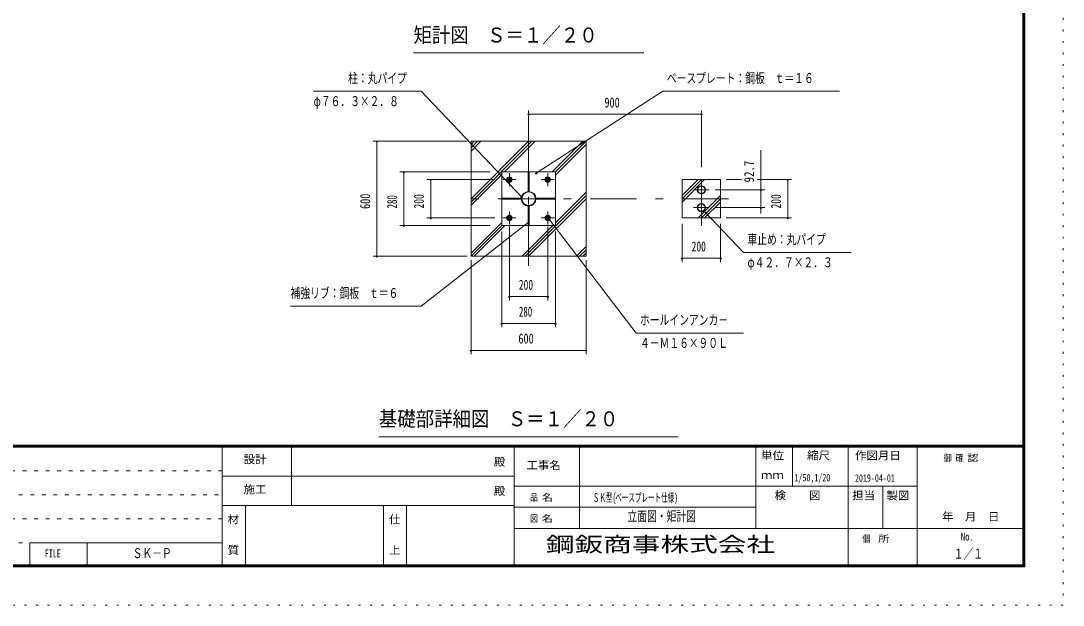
# Model space of a CAD drawing. Units: millimetres, scale not verified, with parts at other scales. Extents: x -22476 to 22466, y -10500 to 10500.
# Drawn here: x 8892 to 22466, y -10500 to -2887 of the extents above; entities that cross this region are included whole.
import ezdxf
from ezdxf.enums import TextEntityAlignment as Align

# ---------------------------------------------------------------- set-up
doc = ezdxf.new("R2010")
doc.units = ezdxf.units.MM
doc.header["$LTSCALE"] = 50
for name, pattern in [('USER1', [3, 1, -2]), ('USER3', [24, 12, -5, 2, -5]), ('USER4', [3, 0.5, -2.5])]:
    doc.linetypes.add(name, pattern=pattern)
doc.layers.add('0-1_0-F', color=7, linetype='Continuous')
for name, color, linetype, lineweight in [('0-6_2-0BOLD', 7, 'Continuous', 18), ('0-8_2-2CENTER', 3, 'USER3', 18), ('0-9_2-4THIN', 4, 'Continuous', 18), ('0-A_2-5DIM', 3, 'Continuous', 18), ('0-B_2-6HATCH', 2, 'Continuous', 18), ('0-C_F-F', 5, 'Continuous', 18), ('0-D_F-E_J_ADD', 5, 'USER4', 18)]:
    doc.layers.add(name, color=color, linetype=linetype, lineweight=lineweight)
doc.styles.add('ＭＳ ゴシック', font='')
doc.styles.get('ＭＳ ゴシック').set_extended_font_data('MS Gothic')

msp = doc.modelspace()

# ---------------------------------------------------------------- linework, layer by layer
at = {"layer": '0-6_2-0BOLD'}
for p, q in [((15497.09, -5059.69), (15512.09, -5059.69)), ((15359.22, -5212.57), (15359.22, -5197.57)), ((15649.97, -5197.57), (15649.97, -5212.57)), ((15512.09, -5350.44), (15497.09, -5350.44))]:
    msp.add_line(p, q, dxfattribs=at)
for points in [[(14754.59, -5955.07), (16254.59, -5955.07), (16254.59, -4455.07), (14754.59, -4455.07)], [(15854.59, -5555.07), (15154.59, -5555.07), (15154.59, -4855.07), (15854.59, -4855.07)], [(15497.09, -5109.69), (15497.09, -4859.69), (15512.09, -4859.69), (15512.09, -5109.69)], [(15266.87, -4976.32), (15279.13, -4955.07), (15266.87, -4933.82), (15242.32, -4933.82), (15230.06, -4955.07), (15242.32, -4976.32)], [(15742.32, -4976.32), (15730.05, -4955.07), (15742.32, -4933.82), (15766.86, -4933.82), (15779.13, -4955.07), (15766.86, -4976.32)], [(17504.59, -5455.07), (18004.59, -5455.07), (18004.59, -4955.07), (17504.59, -4955.07)], [(15409.22, -5212.57), (15159.22, -5212.57), (15159.22, -5197.57), (15409.22, -5197.57)], [(15599.97, -5197.57), (15849.97, -5197.57), (15849.97, -5212.57), (15599.97, -5212.57)], [(15512.09, -5550.44), (15512.09, -5300.44), (15497.09, -5300.44), (15497.09, -5550.44)], [(15266.87, -5433.82), (15242.32, -5433.82), (15230.06, -5455.07), (15242.32, -5476.32), (15266.87, -5476.32), (15279.13, -5455.07)], [(15742.32, -5476.32), (15730.05, -5455.07), (15742.32, -5433.82), (15766.86, -5433.82), (15779.13, -5455.07), (15766.86, -5476.32)]]:
    msp.add_lwpolyline(points, close=True, dxfattribs=at)
for centre, radius in [((15254.6, -4955.07), 35), ((15254.6, -4955.07), 26.88), ((15254.6, -4955.07), 20.62), ((15254.6, -4955.07), 15), ((15754.59, -4955.07), 35), ((15754.59, -4955.07), 26.88), ((15754.59, -4955.07), 20.62), ((15754.59, -4955.07), 15), ((15504.59, -5205.07), 95.38), ((15504.59, -5205.07), 88.38), ((17754.59, -5089.19), 53.38), ((17754.59, -5089.19), 47.62), ((17754.59, -5320.94), 53.38), ((17754.59, -5320.94), 47.62), ((15254.6, -5455.07), 35), ((15254.6, -5455.07), 26.88), ((15754.59, -5455.07), 35), ((15754.59, -5455.07), 26.88), ((15254.6, -5455.07), 20.62), ((15254.6, -5455.07), 15), ((15754.59, -5455.07), 20.62), ((15754.59, -5455.07), 15)]:
    msp.add_circle(centre, radius, dxfattribs=at)
at = {"layer": '0-8_2-2CENTER'}
for p, q in [((15504.59, -4330.07), (15504.59, -6080.07)), ((15254.6, -5040.43), (15254.6, -4869.71)), ((15754.59, -5040.43), (15754.59, -4869.71)), ((17754.59, -5558.62), (17754.59, -4851.52)), ((15169.24, -4955.07), (15339.96, -4955.07)), ((15839.96, -4955.07), (15669.23, -4955.07)), ((17651.21, -5089.19), (17857.96, -5089.19)), ((18108.14, -5205.07), (14629.6, -5205.07)), ((15254.6, -5369.71), (15254.6, -5540.43)), ((15754.59, -5540.43), (15754.59, -5369.71)), ((17857.96, -5320.94), (17651.21, -5320.94)), ((15169.24, -5455.07), (15339.96, -5455.07)), ((15669.23, -5455.07), (15839.96, -5455.07))]:
    msp.add_line(p, q, dxfattribs=at)
at = {"layer": '0-9_2-4THIN'}
for centre in [(15254.6, -4955.07), (15754.59, -4955.07), (15254.6, -5455.07), (15754.59, -5455.07)]:
    msp.add_circle(centre, 11.25, dxfattribs=at)
at = {"layer": '0-A_2-5DIM'}
for p, q in [((17004.59, -3305.07), (14004.59, -3305.07)), ((15603.37, -4871.48), (17254.6, -3805.07)), ((17254.6, -3805.07), (19554.6, -3805.07)), ((15504.59, -4055.07), (15504.59, -4455.07)), ((17754.59, -4795.31), (17754.59, -4055.07)), ((15514.59, -4105.07), (15494.59, -4105.07)), ((17754.59, -4105.07), (15504.59, -4105.07)), ((17764.59, -4105.07), (17744.59, -4105.07)), ((14704.59, -4455.07), (13479.59, -4455.07)), ((13539.6, -4455.07), (13519.6, -4455.07)), ((13529.6, -4455.07), (13529.6, -5955.07)), ((18529.59, -4574.19), (18529.59, -5397.28)), ((13829.59, -4855.07), (15004.59, -4855.07)), ((13889.59, -4855.07), (13869.59, -4855.07)), ((13879.59, -5555.07), (13879.59, -4855.07)), ((15613.37, -4871.48), (15593.37, -4871.48)), ((15067.09, -4955.07), (14179.59, -4955.07)), ((14239.59, -4955.07), (14219.59, -4955.07)), ((14229.59, -4955.07), (14229.59, -5455.07)), ((18276.69, -4955.07), (18079.59, -4955.07)), ((18929.59, -4955.07), (18479.59, -4955.07)), ((18889.59, -4955.07), (18869.59, -4955.07)), ((18879.59, -5455.07), (18879.59, -4955.07)), ((17932.96, -5089.19), (18579.59, -5089.19)), ((18539.59, -5089.19), (18519.59, -5089.19)), ((15425.05, -5184.85), (15405.05, -5184.85)), ((17797.17, -5360.51), (17777.17, -5360.51)), ((18304.59, -5905.07), (17787.17, -5360.51)), ((18579.59, -5320.94), (17932.96, -5320.94)), ((18539.59, -5320.94), (18519.59, -5320.94)), ((15004.59, -5555.07), (13829.59, -5555.07)), ((13889.59, -5555.07), (13869.59, -5555.07)), ((14179.59, -5455.07), (15067.09, -5455.07)), ((14239.59, -5455.07), (14219.59, -5455.07)), ((15510.21, -5513.62), (15490.21, -5513.62)), ((15778.71, -5467.87), (15758.71, -5467.87)), ((17504.59, -6030.07), (17504.59, -5530.07)), ((18004.59, -5530.07), (18004.59, -6030.07)), ((18079.59, -5455.07), (18929.59, -5455.07)), ((18889.59, -5455.07), (18869.59, -5455.07)), ((15154.6, -6880.07), (15154.6, -5630.44)), ((15254.59, -5567.57), (15254.59, -6530.07)), ((15754.59, -6530.07), (15754.59, -5567.57)), ((15854.6, -5630.44), (15854.6, -6880.07)), ((13479.59, -5955.07), (14704.59, -5955.07)), ((13539.6, -5955.07), (13519.6, -5955.07)), ((18304.59, -5905.07), (19704.59, -5905.07)), ((14754.59, -6005.07), (14754.59, -7230.07)), ((16254.59, -7230.07), (16254.59, -6005.07)), ((17514.59, -5980.07), (17494.59, -5980.07)), ((18004.59, -5980.07), (17504.59, -5980.07)), ((18014.59, -5980.07), (17994.59, -5980.07)), ((15264.59, -6480.07), (15244.59, -6480.07)), ((15254.59, -6480.07), (15754.59, -6480.07)), ((15764.59, -6480.07), (15744.59, -6480.07)), ((15164.6, -6830.07), (15144.6, -6830.07)), ((15854.6, -6830.07), (15154.6, -6830.07)), ((15864.6, -6830.07), (15844.6, -6830.07)), ((14764.59, -7180.07), (14744.59, -7180.07)), ((14754.59, -7180.07), (16254.59, -7180.07)), ((16264.59, -7180.07), (16244.59, -7180.07)), ((13554.59, -8305.07), (17454.6, -8305.07))]:
    msp.add_line(p, q, dxfattribs=at)
for points in [[(12704.6, -3805.07), (14104.59, -3805.07), (15415.05, -5184.85)], [(15500.21, -5513.62), (14104.59, -6605.07), (12404.59, -6605.07)], [(15768.71, -5467.87), (16904.59, -6955.07), (18304.59, -6955.07)]]:
    msp.add_lwpolyline(points, dxfattribs=at)
for centre in [(15504.59, -4105.07), (17754.59, -4105.07), (13529.6, -4455.07), (13879.59, -4855.07), (15603.37, -4871.48), (14229.59, -4955.07), (18879.59, -4955.07), (18529.59, -5089.19), (15415.05, -5184.85), (17787.17, -5360.51), (18529.59, -5320.94), (13879.59, -5555.07), (14229.59, -5455.07), (15500.21, -5513.62), (15768.71, -5467.87), (18879.59, -5455.07), (13529.6, -5955.07), (17504.59, -5980.07), (18004.59, -5980.07), (15254.59, -6480.07), (15754.59, -6480.07), (15154.6, -6830.07), (15854.6, -6830.07), (14754.59, -7180.07), (16254.59, -7180.07)]:
    msp.add_arc(centre, 10, 180, 0, dxfattribs=at)
at = {"layer": '0-B_2-6HATCH'}
for p, q in [((15547.49, -4455.07), (14754.59, -5247.96)), ((14754.59, -5205.53), (15505.06, -4455.07)), ((14882.81, -4455.07), (14754.59, -4583.28)), ((14754.59, -4540.86), (14840.38, -4455.07)), ((14797.95, -4455.07), (14754.59, -4498.43)), ((15189.91, -4855.07), (15589.92, -4455.07)), ((15812.17, -4855.07), (16212.17, -4455.07)), ((16254.59, -4455.07), (15854.59, -4855.07)), ((15854.59, -4897.5), (16254.59, -4497.49)), ((14754.59, -5290.39), (15154.59, -4890.39)), ((17504.59, -5247.5), (17797.02, -4955.07)), ((17754.59, -4955.07), (17504.59, -5205.07)), ((17504.59, -5162.64), (17712.16, -4955.07)), ((16254.59, -5119.75), (15854.59, -5519.75)), ((15461.7, -5955.07), (16254.59, -5162.18)), ((16254.59, -5204.6), (15504.13, -5955.07)), ((18004.59, -5162.64), (17712.16, -5455.07)), ((17754.59, -5455.07), (18004.59, -5205.07)), ((18004.59, -5247.5), (17797.02, -5455.07)), ((14754.59, -5912.64), (15154.59, -5512.64)), ((15154.59, -5555.07), (14754.6, -5955.07)), ((14797.02, -5955.07), (15197.02, -5555.07)), ((15819.27, -5555.07), (15419.28, -5955.07)), ((16126.38, -5955.07), (16254.59, -5826.85)), ((16254.59, -5869.28), (16168.81, -5955.07)), ((16211.24, -5955.07), (16254.59, -5911.71))]:
    msp.add_line(p, q, dxfattribs=at)
at = {"layer": '0-C_F-F'}
for p, q in [((21941, -8415), (-6708.99, -8415)), ((-6708.99, -8417.5), (21941, -8417.5)), ((21941, -8420), (-6708.99, -8420)), ((-6708.99, -8422.5), (21941, -8422.5)), ((21941, -8425), (-6708.99, -8425)), ((-6708.99, -8427.5), (21941, -8427.5)), ((21941, -8430), (-6708.99, -8430)), ((-6708.99, -8432.5), (21941, -8432.5)), ((21941, -8435), (-6708.99, -8435)), ((-6708.99, -8437.5), (21941, -8437.5)), ((21941, -8440), (-6708.99, -8440)), ((11516.01, -10000), (11516.01, -8440)), ((12416.01, -9200), (12416.01, -8440)), ((15316.01, -10000), (15316.01, -8440)), ((16166.01, -8440), (16166.01, -9500)), ((18466.01, -9500), (18466.01, -8440)), ((18941.01, -8440), (18941.01, -8950)), ((19666.01, -10000), (19666.01, -8440)), ((20566.01, -10000), (20566.01, -8440)), ((11516.01, -8820), (15316.01, -8820)), ((15316.01, -8950), (20566.01, -8950)), ((20116.01, -8950), (20116.01, -9500)), ((15316.01, -9200), (11516.01, -9200)), ((11816.01, -9200), (11816.01, -10000)), ((13616.01, -9200), (13616.01, -10000)), ((13916.01, -10000), (13916.01, -9200)), ((18466.01, -9225), (15316.01, -9225)), ((15316.01, -9500), (21966.01, -9500)), ((9008.01, -9688), (11516.01, -9688)), ((9008.01, -9688), (9008.01, -10000)), ((9758.01, -10000), (9758.01, -9688))]:
    msp.add_line(p, q, dxfattribs=at)
at = {"layer": '0-C_F-F', "color": 6, "linetype": 'USER1'}
for p, q in [((11516.01, -8752), (-6733.99, -8752)), ((-6733.99, -9064), (11516.01, -9064)), ((11516.01, -9376), (-6733.99, -9376)), ((-6733.99, -9688), (9008.01, -9688))]:
    msp.add_line(p, q, dxfattribs=at)
at = {"layer": '0-C_F-F'}
for points in [[(21966.01, -10000), (-6733.99, -10000), (-6733.99, 10100), (21966.01, 10100)], [(21963.5, -9997.5), (-6731.49, -9997.5), (-6731.49, 10097.5), (21963.5, 10097.5)], [(21961, -9995), (21961, 10095), (-6728.99, 10095), (-6728.99, -9995)], [(21958.5, -9992.5), (-6726.49, -9992.5), (-6726.49, 10092.5), (21958.5, 10092.5)], [(21956.01, -9990), (21956.01, 10090), (-6723.99, 10090), (-6723.99, -9990)], [(21953.5, -9987.5), (-6721.49, -9987.5), (-6721.49, 10087.5), (21953.5, 10087.5)], [(21951, -9985), (21951, 10085), (-6718.99, 10085), (-6718.99, -9985)], [(21948.51, -9982.5), (-6716.49, -9982.5), (-6716.49, 10082.5), (21948.51, 10082.5)], [(21946, -9980), (-6713.99, -9980), (-6713.99, 10080), (21946, 10080)], [(21943.51, -9977.5), (-6711.49, -9977.5), (-6711.49, 10077.5), (21943.51, 10077.5)], [(21941, -9975), (21941, 10075), (-6708.99, 10075), (-6708.99, -9975)]]:
    msp.add_lwpolyline(points, close=True, dxfattribs=at)
at = {"layer": '0-D_F-E_J_ADD'}
msp.add_lwpolyline([(22466.01, -10500), (-7233.99, -10500), (-7233.99, 10500), (22466.01, 10500)], close=True, dxfattribs=at)

# ---------------------------------------------------------------- texts
at = {"layer": '0-1_0-F', "style": 'ＭＳ ゴシック'}
for s, height, width, p in [('1/50,1/20', 97.68, 0.65, (18967.19, -8916.7)), ('2019-04-01', 97.68, 0.65, (19755.3, -8921.64)), ('ＳＫ型(', 110.7, 0.55, (16341.01, -9187.5)), ('ベースプレート仕様)', 110.7, 0.55, (16633.27, -9187.5)), ('立面図・矩計図', 130.2, 0.7, (16791.01, -9444.74)), ('ＳＫ－Ｐ', 130.2, 0.7, (10347.6, -9926.24)), ('１／１', 130.2, 0.7, (21041, -9934.49))]:
    msp.add_text(s, height=height, dxfattribs=dict(at, width=width)).set_placement(p, align=Align.BOTTOM_LEFT)
at = {"layer": '0-A_2-5DIM', "color": 7, "style": 'ＭＳ ゴシック'}
for s, height, width, p in [('矩計図\u3000Ｓ＝１／２０', 195.4, 0.9, (14004.59, -3228.42)), ('柱：丸パイプ', 130.2, 0.7, (13154.6, -3737.3)), ('ベースプレート：鋼板\u3000ｔ＝１６', 130.2, 0.7, (17304.6, -3737.3)), ('φ７６．３×２．８', 130.2, 0.7, (12704.59, -4037.3)), ('900', 130.2, 0.75, (16491.97, -4055.07)), ('車止め：丸パイプ', 130.2, 0.7, (18354.59, -5837.3)), ('200', 130.2, 0.7, (17627.33, -5930.07)), ('φ４２．７×２．３', 130.2, 0.7, (18354.59, -6137.3)), ('補強リブ：鋼板\u3000ｔ＝６', 130.2, 0.7, (12404.59, -6537.3)), ('200', 130.2, 0.7, (15377.33, -6430.07)), ('280', 130.2, 0.65, (15378.65, -6780.07)), ('ホールインアンカ－', 130.2, 0.7, (16954.59, -6887.3)), ('600', 130.2, 0.75, (15371.74, -7130.07)), ('４－Ｍ１６×９０Ｌ', 130.2, 0.7, (16954.59, -7187.3)), ('基礎部詳細図\u3000Ｓ＝１／２０', 195.4, 0.9, (13554.59, -8228.42)), ('鋼鈑商事株式会社', 195.4, 1.4, (15729.22, -9863.48))]:
    msp.add_text(s, height=height, dxfattribs=dict(at, width=width)).set_placement(p, align=Align.BOTTOM_LEFT)
for s, width, p in [('92.7', 0.8, (18479.59, -4992.35)), ('600', 0.75, (13479.6, -5337.93)), ('200', 0.7, (14179.6, -5332.33)), ('200', 0.7, (18829.59, -5332.33)), ('280', 0.65, (13829.6, -5331.01))]:
    msp.add_text(s, height=130.2, rotation=90, dxfattribs=dict(at, width=width)).set_placement(p, align=Align.BOTTOM_LEFT)
at = {"layer": '0-C_F-F', "color": 7, "style": 'ＭＳ ゴシック'}
for s, height, width, p in [('設計', 104.2, 1.05, (11793.51, -8683.83)), ('単位', 104.2, 1.05, (18531.01, -8633.29)), ('縮尺', 104.2, 1.05, (19131.01, -8633.29)), ('作図月日', 104.2, 1.05, (19754.9, -8634.31)), ('御 ', 88.56, 0.85, (20908.76, -8654.43)), ('確 ', 88.56, 0.85, (21063.15, -8654.43)), ('認', 88.56, 1.2, (21217.53, -8654.43)), ('殿', 104.2, 1.05, (15051.01, -8715.79)), ('工事名', 104.2, 1.05, (15476.01, -8760.79)), ('ｍｍ', 104.2, 1.05, (18531.01, -8888.29)), ('施工', 104.2, 1.05, (11793.51, -9075.79)), ('殿', 104.2, 1.05, (15051.01, -9095.79)), ('品 ', 88.56, 0.85, (15522.26, -9167.5)), ('名', 88.56, 1.2, (15676.64, -9167.5)), ('検\u3000\u3000図', 104.2, 1.05, (18708.51, -9153.29)), ('担当', 104.2, 1.05, (19718.51, -9153.29)), ('製図', 104.2, 1.05, (20164.49, -9155.74)), ('材', 104.2, 1.05, (11586.01, -9465.79)), ('仕', 104.2, 1.05, (13686.01, -9465.79)), ('図 ', 88.56, 0.85, (15522.26, -9442.5)), ('名', 88.56, 1.2, (15676.64, -9442.5)), ('\u3000年\u3000月\u3000日', 104.2, 1.05, (20739.75, -9430.22)), ('個  ', 88.56, 0.85, (19851.01, -9705)), ('所', 88.56, 1.2, (20056.86, -9705)), ('No.', 104.2, 0.8, (21133.51, -9690.79)), ('質', 104.2, 1.05, (11586.01, -9865.79)), ('上', 104.2, 1.05, (13686.01, -9865.79)), ('FILE', 104.2, 0.7, (9204.26, -9909.79))]:
    msp.add_text(s, height=height, dxfattribs=dict(at, width=width)).set_placement(p, align=Align.BOTTOM_LEFT)

doc.saveas('drawing.dxf')
